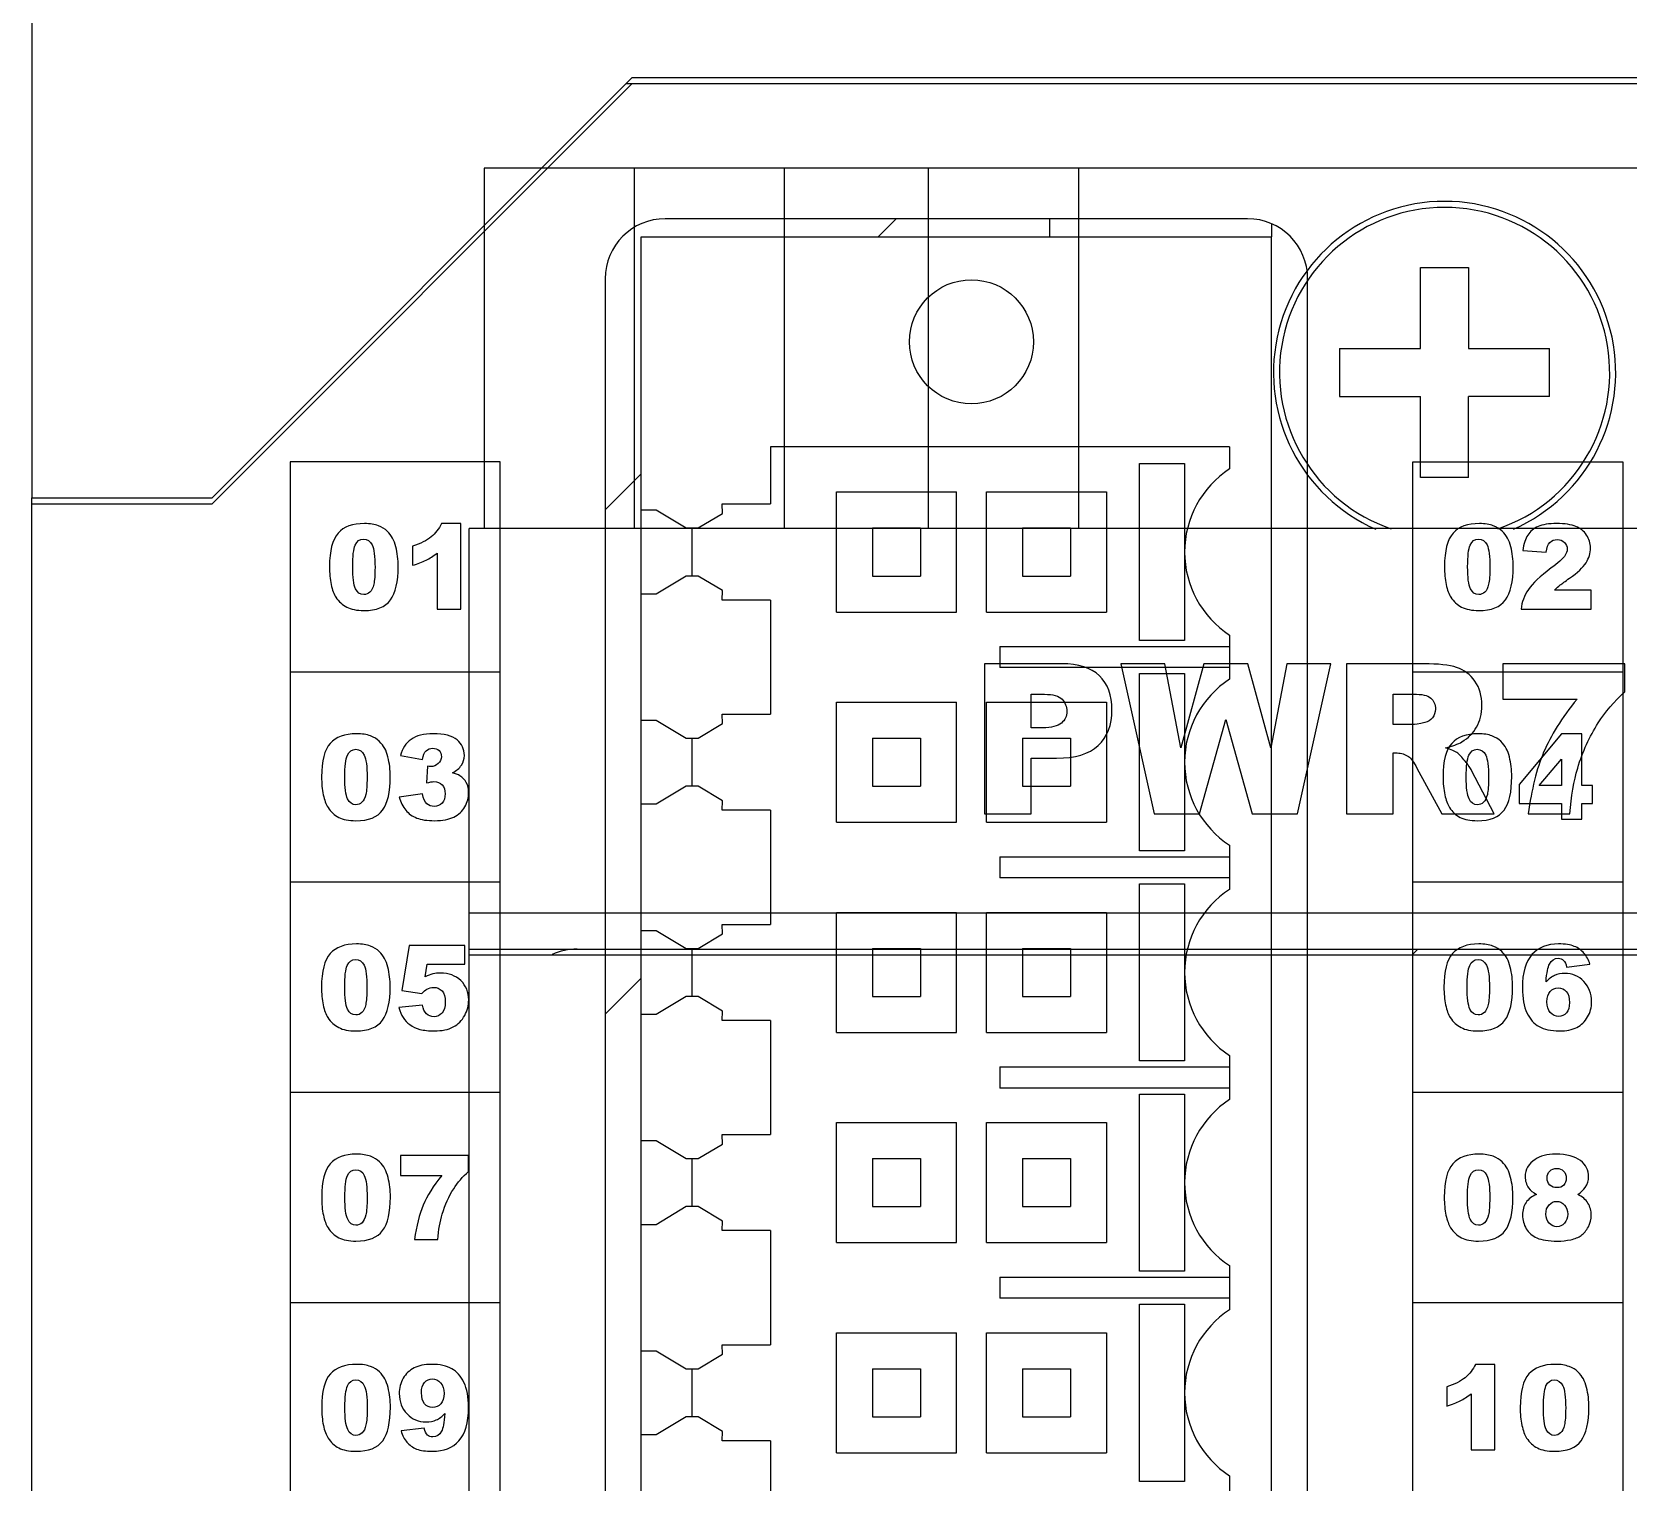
# Model space of a CAD drawing. Header units: millimetres. Extents: x 40 to 426, y -286 to 20.
# Drawn here: x 274.47 to 301.06, y -161.88 to -137.73 of the extents above; entities that cross this region are included whole.
import ezdxf

# ---------------------------------------------------------------- set-up
doc = ezdxf.new("R2010")
doc.units = ezdxf.units.MM
doc.layers.add('02___PRT_ALL_AXES', color=7, linetype='CONTINUOUS')
doc.layers.add('03___PRT_ALL_CURVES', color=7, linetype='CONTINUOUS')

# ---------------------------------------------------------------- blocks, each defined once
blk = doc.blocks.new('MOD_DIM780')
at = {"linetype": 'Continuous'}
for p, q in [((105.469, 149.511), (105.469, 124.511)), ((108.469, 124.511), (115.469, 131.511)), ((108.469, 124.411), (115.469, 131.411)), ((115.369, 131.411), (161.069, 131.411)), ((115.469, 131.511), (160.969, 131.511)), ((125.719, 129.161), (116.019, 129.161)), ((119.565, 128.861), (119.865, 129.161)), ((122.419, 129.161), (122.419, 128.861)), ((126.119, 129.077), (126.119, 128.861)), ((115.619, 48.361), (115.619, 128.861)), ((115.619, 128.861), (126.119, 128.861)), ((126.119, 48.361), (126.119, 128.861)), ((115.019, 128.161), (115.019, 48.561)), ((126.719, 48.561), (126.719, 128.161)), ((117.769, 125.361), (117.769, 124.411)), ((125.419, 125.361), (117.769, 125.361)), ((125.419, 125.361), (125.419, 124.994)), ((109.769, 125.111), (109.769, 51.611)), ((113.269, 125.111), (109.769, 125.111)), ((113.269, 51.611), (113.269, 125.111)), ((123.918, 122.136), (123.918, 125.086)), ((123.918, 125.086), (124.669, 125.086)), ((124.669, 125.086), (124.669, 123.615)), ((128.469, 51.611), (128.469, 125.111)), ((128.469, 125.111), (131.969, 125.111)), ((131.969, 125.111), (131.969, 51.611)), ((115.019, 124.315), (115.619, 124.915)), ((105.469, 38.611), (105.469, 124.511)), ((105.469, 124.511), (108.469, 124.511)), ((118.869, 122.611), (118.869, 124.611)), ((118.869, 124.611), (120.869, 124.611)), ((120.869, 122.611), (120.869, 124.611)), ((121.369, 122.611), (121.369, 124.611)), ((121.369, 124.611), (123.369, 124.611)), ((123.369, 124.611), (123.369, 122.611)), ((105.469, 124.411), (108.469, 124.411)), ((115.619, 124.311), (115.869, 124.311)), ((115.869, 124.311), (116.369, 124.011)), ((116.566, 124.011), (116.97, 124.253)), ((116.97, 124.253), (116.969, 124.411)), ((116.969, 124.411), (117.769, 124.411)), ((112.612, 124.085), (112.29, 124.085)), ((112.612, 122.661), (112.612, 124.085)), ((116.369, 124.011), (116.566, 124.011)), ((116.469, 123.211), (116.469, 124.011)), ((119.469, 124.011), (119.469, 123.211)), ((119.469, 124.011), (120.269, 124.011)), ((120.269, 124.011), (120.269, 123.211)), ((121.969, 124.011), (121.969, 123.211)), ((121.969, 124.011), (122.769, 124.011)), ((122.769, 124.011), (122.769, 123.211)), ((111.81, 123.709), (111.81, 123.39)), ((130.302, 123.638), (130.692, 123.606)), ((112.219, 123.594), (112.219, 122.661)), ((124.669, 123.607), (124.669, 122.136)), ((116.369, 123.211), (115.869, 122.91)), ((116.566, 123.211), (116.369, 123.211)), ((116.97, 122.968), (116.566, 123.211)), ((119.469, 123.211), (120.269, 123.211)), ((121.969, 123.211), (122.769, 123.211)), ((115.869, 122.91), (115.619, 122.91)), ((116.969, 122.811), (116.97, 122.968)), ((131.441, 122.978), (130.833, 122.978)), ((131.441, 122.661), (131.441, 122.978)), ((112.219, 122.661), (112.612, 122.661)), ((117.769, 122.811), (116.969, 122.811)), ((117.769, 122.811), (117.769, 120.911)), ((118.869, 122.611), (120.869, 122.611)), ((121.369, 122.611), (123.369, 122.611)), ((130.274, 122.661), (131.441, 122.661)), ((121.594, 122.036), (121.594, 121.686)), ((121.594, 122.036), (125.419, 122.036)), ((124.669, 122.136), (123.918, 122.136)), ((125.419, 122.228), (125.419, 121.494)), ((113.269, 121.611), (109.769, 121.611)), ((125.419, 121.686), (121.594, 121.686)), ((123.918, 118.636), (123.918, 121.586)), ((123.918, 121.586), (124.669, 121.586)), ((124.669, 121.586), (124.669, 120.115)), ((131.969, 121.611), (128.469, 121.611)), ((118.869, 119.111), (118.869, 121.111)), ((118.869, 121.111), (120.869, 121.111)), ((120.869, 119.111), (120.869, 121.111)), ((121.369, 119.111), (121.369, 121.111)), ((121.369, 121.111), (123.369, 121.111)), ((123.369, 121.111), (123.369, 119.111)), ((115.619, 120.811), (115.869, 120.811)), ((115.869, 120.811), (116.369, 120.511)), ((116.566, 120.511), (116.97, 120.753)), ((116.97, 120.753), (116.969, 120.911)), ((116.969, 120.911), (117.769, 120.911)), ((116.369, 120.511), (116.566, 120.511)), ((116.469, 119.711), (116.469, 120.511)), ((119.469, 120.511), (119.469, 119.711)), ((119.469, 120.511), (120.269, 120.511)), ((120.269, 120.511), (120.269, 119.711)), ((121.969, 120.511), (121.969, 119.711)), ((121.969, 120.511), (122.769, 120.511)), ((122.769, 120.511), (122.769, 119.711)), ((130.948, 120.585), (130.24, 119.742)), ((131.287, 120.585), (130.948, 120.585)), ((131.287, 119.724), (131.287, 120.585)), ((111.609, 120.222), (111.976, 120.156)), ((112.06, 120.043), (112.04, 119.765)), ((124.669, 120.107), (124.669, 118.636)), ((130.573, 119.724), (130.948, 120.164)), ((130.948, 120.164), (130.948, 119.724)), ((116.369, 119.711), (115.869, 119.41)), ((116.566, 119.711), (116.369, 119.711)), ((116.97, 119.468), (116.566, 119.711)), ((119.469, 119.711), (120.269, 119.711)), ((121.969, 119.711), (122.769, 119.711)), ((130.24, 119.742), (130.24, 119.422)), ((130.948, 119.724), (130.573, 119.724)), ((131.463, 119.724), (131.287, 119.724)), ((131.463, 119.422), (131.463, 119.724)), ((111.976, 119.582), (111.588, 119.53)), ((115.869, 119.41), (115.619, 119.41)), ((116.969, 119.311), (116.97, 119.468)), ((130.24, 119.422), (130.948, 119.422)), ((130.948, 119.422), (130.948, 119.161)), ((131.287, 119.161), (131.287, 119.422)), ((131.287, 119.422), (131.463, 119.422)), ((117.769, 119.311), (116.969, 119.311)), ((117.769, 119.311), (117.769, 117.411)), ((118.869, 119.111), (120.869, 119.111)), ((121.369, 119.111), (123.369, 119.111)), ((130.948, 119.161), (131.287, 119.161)), ((124.669, 118.636), (123.918, 118.636)), ((125.419, 118.728), (125.419, 117.994)), ((121.594, 118.536), (121.594, 118.186)), ((121.594, 118.536), (125.419, 118.536)), ((113.269, 118.111), (109.769, 118.111)), ((125.419, 118.186), (121.594, 118.186)), ((123.918, 115.136), (123.918, 118.086)), ((123.918, 118.086), (124.669, 118.086)), ((124.669, 118.086), (124.669, 116.615)), ((131.969, 118.111), (128.469, 118.111)), ((118.869, 115.611), (118.869, 117.611)), ((118.869, 117.611), (120.869, 117.611)), ((120.869, 115.611), (120.869, 117.611)), ((121.369, 115.611), (121.369, 117.611)), ((121.369, 117.611), (123.369, 117.611)), ((123.369, 117.611), (123.369, 115.611)), ((115.619, 117.311), (115.869, 117.311)), ((115.869, 117.311), (116.369, 117.011)), ((116.566, 117.011), (116.97, 117.253)), ((116.97, 117.253), (116.969, 117.411)), ((116.969, 117.411), (117.769, 117.411)), ((111.755, 117.061), (111.632, 116.308)), ((112.679, 117.061), (111.755, 117.061)), ((112.679, 116.75), (112.679, 117.061)), ((116.369, 117.011), (116.566, 117.011)), ((116.469, 116.211), (116.469, 117.011)), ((119.469, 117.011), (119.469, 116.211)), ((119.469, 117.011), (120.269, 117.011)), ((120.269, 117.011), (120.269, 116.211)), ((121.969, 117.011), (121.969, 116.211)), ((121.969, 117.011), (122.769, 117.011)), ((122.769, 117.011), (122.769, 116.211)), ((112.02, 116.54), (112.053, 116.75)), ((112.053, 116.75), (112.679, 116.75)), ((131.033, 116.698), (131.42, 116.746)), ((115.019, 115.914), (115.619, 116.514)), ((124.669, 116.607), (124.669, 115.136)), ((111.632, 116.308), (111.963, 116.26)), ((116.369, 116.211), (115.869, 115.91)), ((116.566, 116.211), (116.369, 116.211)), ((116.97, 115.968), (116.566, 116.211)), ((119.469, 116.211), (120.269, 116.211)), ((121.969, 116.211), (122.769, 116.211)), ((111.975, 116.067), (111.581, 116.024)), ((116.969, 115.811), (116.97, 115.968)), ((115.869, 115.91), (115.619, 115.91)), ((117.769, 115.811), (116.969, 115.811)), ((117.769, 115.811), (117.769, 113.911)), ((118.869, 115.611), (120.869, 115.611)), ((121.369, 115.611), (123.369, 115.611)), ((124.669, 115.136), (123.918, 115.136)), ((125.419, 115.228), (125.419, 114.494)), ((121.594, 115.036), (121.594, 114.686)), ((121.594, 115.036), (125.419, 115.036)), ((113.269, 114.611), (109.769, 114.611)), ((125.419, 114.686), (121.594, 114.686)), ((131.969, 114.611), (128.469, 114.611)), ((123.918, 111.636), (123.918, 114.586)), ((123.918, 114.586), (124.669, 114.586)), ((124.669, 114.586), (124.669, 113.115)), ((118.869, 112.111), (118.869, 114.111)), ((118.869, 114.111), (120.869, 114.111)), ((120.869, 112.111), (120.869, 114.111)), ((121.369, 112.111), (121.369, 114.111)), ((121.369, 114.111), (123.369, 114.111)), ((123.369, 114.111), (123.369, 112.111)), ((115.619, 113.811), (115.869, 113.811)), ((115.869, 113.811), (116.369, 113.511)), ((116.97, 113.753), (116.969, 113.911)), ((116.969, 113.911), (117.769, 113.911)), ((111.607, 113.561), (111.607, 113.232)), ((112.743, 113.561), (111.607, 113.561)), ((112.743, 113.298), (112.743, 113.561)), ((116.566, 113.511), (116.97, 113.753)), ((116.369, 113.511), (116.566, 113.511)), ((116.469, 112.711), (116.469, 113.511)), ((119.469, 113.511), (119.469, 112.711)), ((119.469, 113.511), (120.269, 113.511)), ((120.269, 113.511), (120.269, 112.711)), ((121.969, 113.511), (121.969, 112.711)), ((121.969, 113.511), (122.769, 113.511)), ((122.769, 113.511), (122.769, 112.711)), ((111.607, 113.232), (112.298, 113.232)), ((124.669, 113.107), (124.669, 111.636)), ((116.369, 112.711), (115.869, 112.41)), ((116.566, 112.711), (116.369, 112.711)), ((116.97, 112.468), (116.566, 112.711)), ((116.969, 112.311), (116.97, 112.468)), ((119.469, 112.711), (120.269, 112.711)), ((121.969, 112.711), (122.769, 112.711)), ((115.869, 112.41), (115.619, 112.41)), ((117.769, 112.311), (116.969, 112.311)), ((117.769, 112.311), (117.769, 110.411)), ((111.843, 112.161), (112.231, 112.161)), ((118.869, 112.111), (120.869, 112.111)), ((121.369, 112.111), (123.369, 112.111)), ((125.419, 111.728), (125.419, 110.994)), ((121.594, 111.536), (121.594, 111.186)), ((121.594, 111.536), (125.419, 111.536)), ((124.669, 111.636), (123.918, 111.636)), ((125.419, 111.186), (121.594, 111.186)), ((113.269, 111.111), (109.769, 111.111)), ((123.918, 108.136), (123.918, 111.086)), ((123.918, 111.086), (124.669, 111.086)), ((124.669, 111.086), (124.669, 109.615)), ((131.969, 111.111), (128.469, 111.111)), ((118.869, 108.611), (118.869, 110.611)), ((118.869, 110.611), (120.869, 110.611)), ((120.869, 108.611), (120.869, 110.611)), ((121.369, 108.611), (121.369, 110.611)), ((121.369, 110.611), (123.369, 110.611)), ((123.369, 110.611), (123.369, 108.611)), ((116.97, 110.253), (116.969, 110.411)), ((116.969, 110.411), (117.769, 110.411)), ((115.619, 110.311), (115.869, 110.311)), ((115.869, 110.311), (116.369, 110.011)), ((116.566, 110.011), (116.97, 110.253)), ((129.837, 110.085), (129.515, 110.085)), ((129.837, 108.661), (129.837, 110.085)), ((116.369, 110.011), (116.566, 110.011)), ((116.469, 109.211), (116.469, 110.011)), ((119.469, 110.011), (119.469, 109.211)), ((119.469, 110.011), (120.269, 110.011)), ((120.269, 110.011), (120.269, 109.211)), ((121.969, 110.011), (121.969, 109.211)), ((121.969, 110.011), (122.769, 110.011)), ((122.769, 110.011), (122.769, 109.211)), ((124.669, 109.607), (124.669, 108.136)), ((129.035, 109.709), (129.035, 109.39)), ((129.443, 109.594), (129.443, 108.661)), ((112.005, 109.024), (111.618, 108.975)), ((116.369, 109.211), (115.869, 108.91)), ((116.566, 109.211), (116.369, 109.211)), ((116.97, 108.968), (116.566, 109.211)), ((119.469, 109.211), (120.269, 109.211)), ((121.969, 109.211), (122.769, 109.211)), ((115.869, 108.91), (115.619, 108.91)), ((116.969, 108.811), (116.97, 108.968)), ((117.769, 108.811), (116.969, 108.811)), ((117.769, 108.811), (117.769, 106.911)), ((118.869, 108.611), (120.869, 108.611)), ((121.369, 108.611), (123.369, 108.611)), ((129.443, 108.661), (129.837, 108.661)), ((125.419, 108.228), (125.419, 107.494)), ((124.669, 108.136), (123.918, 108.136))]:
    blk.add_line(p, q, dxfattribs=at)
blk.add_circle((121.119, 127.111), 1.033, dxfattribs=at)
for centre, radius, start, end in [((116.019, 128.161), 1, 90, 180), ((125.719, 128.161), 1, 0, 90), ((126.319, 123.611), 1.65, 123.0557, 236.9443), ((126.319, 120.111), 1.65, 123.0557, 236.9443), ((126.319, 116.611), 1.65, 123.0557, 236.9443), ((126.319, 113.111), 1.65, 123.0557, 236.9443), ((130.879, 113.208), 1.071, 270.0061, 282.0044), ((126.319, 109.611), 1.65, 123.0557, 236.9443)]:
    blk.add_arc(centre, radius, start, end, dxfattribs=at)
for points in [[(110.57, 123.925), (110.474, 123.818), (110.426, 123.632), (110.426, 123.366)], [(111.008, 124.085), (110.811, 124.085), (110.665, 124.031), (110.57, 123.925)], [(111.24, 124.049), (111.179, 124.072), (111.101, 124.085), (111.008, 124.085)], [(111.388, 123.959), (111.35, 123.996), (111.3, 124.026), (111.24, 124.049)], [(111.478, 123.841), (111.456, 123.882), (111.426, 123.921), (111.388, 123.959)], [(112.29, 124.085), (112.248, 123.997), (112.191, 123.922), (112.119, 123.863)], [(129.141, 123.925), (129.046, 123.818), (128.998, 123.632), (128.998, 123.366)], [(129.579, 124.085), (129.383, 124.085), (129.237, 124.031), (129.141, 123.925)], [(129.811, 124.049), (129.75, 124.072), (129.673, 124.085), (129.579, 124.085)], [(129.959, 123.959), (129.921, 123.996), (129.872, 124.026), (129.811, 124.049)], [(130.049, 123.841), (130.027, 123.882), (129.998, 123.921), (129.959, 123.959)], [(130.558, 124.035), (130.484, 124.002), (130.426, 123.955), (130.386, 123.894)], [(130.867, 124.085), (130.735, 124.085), (130.633, 124.067), (130.558, 124.035)], [(131.186, 124.037), (131.109, 124.068), (131.003, 124.085), (130.867, 124.085)], [(131.365, 123.894), (131.321, 123.959), (131.262, 124.006), (131.186, 124.037)], [(110.812, 123.365), (110.812, 123.541), (110.826, 123.662), (110.855, 123.727)], [(110.855, 123.727), (110.884, 123.792), (110.93, 123.826), (110.994, 123.826)], [(110.994, 123.826), (111.057, 123.826), (111.104, 123.793), (111.136, 123.729)], [(111.136, 123.729), (111.167, 123.665), (111.184, 123.54), (111.184, 123.355)], [(111.531, 123.698), (111.518, 123.752), (111.5, 123.8), (111.478, 123.841)], [(111.57, 123.371), (111.57, 123.484), (111.557, 123.593), (111.531, 123.698)], [(112.119, 123.863), (112.045, 123.803), (111.942, 123.751), (111.81, 123.709)], [(129.384, 123.365), (129.384, 123.541), (129.398, 123.662), (129.427, 123.727)], [(129.427, 123.727), (129.455, 123.792), (129.501, 123.826), (129.566, 123.826)], [(129.566, 123.826), (129.629, 123.826), (129.676, 123.793), (129.707, 123.729)], [(129.707, 123.729), (129.739, 123.665), (129.755, 123.54), (129.755, 123.355)], [(130.103, 123.698), (130.089, 123.752), (130.071, 123.8), (130.049, 123.841)], [(130.142, 123.371), (130.142, 123.484), (130.129, 123.593), (130.103, 123.698)], [(130.386, 123.894), (130.345, 123.832), (130.318, 123.747), (130.302, 123.638)], [(130.692, 123.606), (130.702, 123.684), (130.723, 123.74), (130.755, 123.771)], [(130.755, 123.771), (130.786, 123.802), (130.828, 123.818), (130.877, 123.818)], [(130.877, 123.818), (130.925, 123.818), (130.964, 123.803), (130.996, 123.772)], [(131.043, 123.663), (131.043, 123.623), (131.027, 123.582), (130.995, 123.539)], [(130.996, 123.772), (131.027, 123.742), (131.043, 123.705), (131.043, 123.663)], [(131.356, 123.432), (131.405, 123.51), (131.431, 123.591), (131.431, 123.677)], [(131.431, 123.677), (131.431, 123.757), (131.409, 123.829), (131.365, 123.894)], [(110.426, 123.366), (110.426, 123.258), (110.435, 123.159), (110.454, 123.069)], [(110.859, 123), (110.827, 123.065), (110.812, 123.187), (110.812, 123.365)], [(111.442, 122.813), (111.527, 122.931), (111.57, 123.117), (111.57, 123.371)], [(111.81, 123.39), (111.9, 123.417), (111.974, 123.446), (112.034, 123.476)], [(112.034, 123.476), (112.093, 123.506), (112.155, 123.545), (112.219, 123.594)], [(128.998, 123.366), (128.998, 123.258), (129.006, 123.159), (129.026, 123.069)], [(129.43, 123), (129.399, 123.065), (129.384, 123.187), (129.384, 123.365)], [(130.013, 122.813), (130.099, 122.931), (130.142, 123.117), (130.142, 123.371)], [(130.995, 123.539), (130.963, 123.494), (130.891, 123.429), (130.777, 123.345)], [(131.083, 123.177), (131.215, 123.269), (131.306, 123.354), (131.356, 123.432)], [(111.184, 123.355), (111.184, 123.228), (111.176, 123.134), (111.163, 123.075)], [(129.755, 123.355), (129.755, 123.228), (129.747, 123.134), (129.734, 123.075)], [(130.777, 123.345), (130.59, 123.207), (130.463, 123.087), (130.395, 122.985)], [(130.926, 123.062), (130.953, 123.084), (131.005, 123.122), (131.083, 123.177)], [(110.454, 123.069), (110.473, 122.98), (110.499, 122.91), (110.532, 122.858)], [(110.532, 122.858), (110.579, 122.786), (110.639, 122.73), (110.712, 122.693)], [(110.996, 122.902), (110.936, 122.902), (110.89, 122.935), (110.859, 123)], [(111.099, 122.943), (111.07, 122.916), (111.036, 122.902), (110.996, 122.902)], [(111.163, 123.075), (111.149, 123.015), (111.127, 122.971), (111.099, 122.943)], [(129.026, 123.069), (129.045, 122.98), (129.07, 122.91), (129.104, 122.858)], [(129.104, 122.858), (129.151, 122.786), (129.211, 122.73), (129.283, 122.693)], [(129.568, 122.902), (129.508, 122.902), (129.462, 122.935), (129.43, 123)], [(129.67, 122.943), (129.641, 122.916), (129.607, 122.902), (129.568, 122.902)], [(129.734, 123.075), (129.721, 123.015), (129.699, 122.971), (129.67, 122.943)], [(130.395, 122.985), (130.327, 122.884), (130.287, 122.775), (130.274, 122.661)], [(130.833, 122.978), (130.869, 123.012), (130.899, 123.041), (130.926, 123.062)], [(110.712, 122.693), (110.784, 122.656), (110.879, 122.637), (110.997, 122.637)], [(110.997, 122.637), (111.207, 122.637), (111.355, 122.695), (111.442, 122.813)], [(129.283, 122.693), (129.356, 122.656), (129.45, 122.637), (129.569, 122.637)], [(129.569, 122.637), (129.779, 122.637), (129.927, 122.695), (130.013, 122.813)], [(110.876, 120.585), (110.679, 120.585), (110.533, 120.531), (110.438, 120.425)], [(111.108, 120.549), (111.047, 120.572), (110.97, 120.585), (110.876, 120.585)], [(111.256, 120.459), (111.218, 120.496), (111.168, 120.526), (111.108, 120.549)], [(111.346, 120.341), (111.324, 120.382), (111.294, 120.421), (111.256, 120.459)], [(111.784, 120.491), (111.697, 120.428), (111.639, 120.338), (111.609, 120.222)], [(112.154, 120.585), (111.994, 120.585), (111.871, 120.553), (111.784, 120.491)], [(112.55, 120.482), (112.468, 120.55), (112.336, 120.585), (112.154, 120.585)], [(112.672, 120.225), (112.672, 120.329), (112.631, 120.414), (112.55, 120.482)], [(129.557, 120.585), (129.36, 120.585), (129.214, 120.531), (129.119, 120.425)], [(129.789, 120.549), (129.728, 120.572), (129.651, 120.585), (129.557, 120.585)], [(129.937, 120.459), (129.899, 120.496), (129.849, 120.526), (129.789, 120.549)], [(130.027, 120.341), (130.005, 120.382), (129.975, 120.421), (129.937, 120.459)], [(110.438, 120.425), (110.342, 120.318), (110.294, 120.132), (110.294, 119.866)], [(110.68, 119.865), (110.68, 120.041), (110.695, 120.162), (110.723, 120.227)], [(110.723, 120.227), (110.752, 120.292), (110.798, 120.326), (110.863, 120.326)], [(110.863, 120.326), (110.926, 120.326), (110.973, 120.293), (111.004, 120.229)], [(111.004, 120.229), (111.036, 120.165), (111.052, 120.04), (111.052, 119.855)], [(111.399, 120.198), (111.386, 120.252), (111.368, 120.3), (111.346, 120.341)], [(111.439, 119.871), (111.439, 119.984), (111.425, 120.093), (111.399, 120.198)], [(111.976, 120.156), (111.986, 120.225), (112.006, 120.273), (112.034, 120.301)], [(112.034, 120.301), (112.063, 120.329), (112.1, 120.343), (112.146, 120.343)], [(112.146, 120.343), (112.19, 120.343), (112.225, 120.33), (112.251, 120.304)], [(112.289, 120.203), (112.289, 120.158), (112.272, 120.119), (112.238, 120.087)], [(112.251, 120.304), (112.276, 120.279), (112.289, 120.245), (112.289, 120.203)], [(112.623, 120.061), (112.655, 120.11), (112.672, 120.164), (112.672, 120.225)], [(129.119, 120.425), (129.023, 120.318), (128.975, 120.132), (128.975, 119.866)], [(129.361, 119.865), (129.361, 120.041), (129.376, 120.162), (129.404, 120.227)], [(129.404, 120.227), (129.433, 120.292), (129.479, 120.326), (129.544, 120.326)], [(129.544, 120.326), (129.607, 120.326), (129.653, 120.293), (129.685, 120.229)], [(129.685, 120.229), (129.716, 120.165), (129.733, 120.04), (129.733, 119.855)], [(130.08, 120.198), (130.067, 120.252), (130.049, 120.3), (130.027, 120.341)], [(130.119, 119.871), (130.119, 119.984), (130.106, 120.093), (130.08, 120.198)], [(112.111, 120.038), (112.098, 120.038), (112.081, 120.039), (112.06, 120.043)], [(112.238, 120.087), (112.203, 120.055), (112.161, 120.038), (112.111, 120.038)], [(112.473, 119.932), (112.54, 119.969), (112.589, 120.012), (112.623, 120.061)], [(112.597, 119.885), (112.568, 119.903), (112.526, 119.919), (112.473, 119.932)], [(110.294, 119.866), (110.294, 119.758), (110.303, 119.659), (110.322, 119.569)], [(110.727, 119.5), (110.696, 119.565), (110.68, 119.687), (110.68, 119.865)], [(111.052, 119.855), (111.052, 119.728), (111.044, 119.634), (111.031, 119.575)], [(111.31, 119.313), (111.396, 119.431), (111.439, 119.617), (111.439, 119.871)], [(112.04, 119.765), (112.094, 119.78), (112.136, 119.788), (112.166, 119.788)], [(112.166, 119.788), (112.224, 119.788), (112.268, 119.77), (112.302, 119.734)], [(112.302, 119.734), (112.335, 119.698), (112.352, 119.649), (112.352, 119.584)], [(112.705, 119.772), (112.679, 119.819), (112.643, 119.857), (112.597, 119.885)], [(112.744, 119.605), (112.744, 119.67), (112.731, 119.725), (112.705, 119.772)], [(128.975, 119.866), (128.975, 119.758), (128.984, 119.659), (129.003, 119.569)], [(129.408, 119.5), (129.376, 119.565), (129.361, 119.687), (129.361, 119.865)], [(129.733, 119.855), (129.733, 119.728), (129.725, 119.634), (129.712, 119.575)], [(129.991, 119.313), (130.076, 119.431), (130.119, 119.617), (130.119, 119.871)], [(110.322, 119.569), (110.341, 119.48), (110.367, 119.41), (110.401, 119.358)], [(110.865, 119.402), (110.804, 119.402), (110.759, 119.435), (110.727, 119.5)], [(110.967, 119.443), (110.938, 119.416), (110.904, 119.402), (110.865, 119.402)], [(111.031, 119.575), (111.017, 119.515), (110.995, 119.471), (110.967, 119.443)], [(111.588, 119.53), (111.612, 119.442), (111.649, 119.37), (111.696, 119.313)], [(112.047, 119.419), (112.014, 119.449), (111.991, 119.504), (111.976, 119.582)], [(112.17, 119.374), (112.12, 119.374), (112.079, 119.388), (112.047, 119.419)], [(112.3, 119.431), (112.266, 119.393), (112.222, 119.374), (112.17, 119.374)], [(112.352, 119.584), (112.352, 119.52), (112.334, 119.469), (112.3, 119.431)], [(112.68, 119.37), (112.722, 119.444), (112.744, 119.523), (112.744, 119.605)], [(129.003, 119.569), (129.022, 119.48), (129.048, 119.41), (129.082, 119.358)], [(129.545, 119.402), (129.485, 119.402), (129.439, 119.435), (129.408, 119.5)], [(129.648, 119.443), (129.619, 119.416), (129.585, 119.402), (129.545, 119.402)], [(129.712, 119.575), (129.698, 119.515), (129.676, 119.471), (129.648, 119.443)], [(110.401, 119.358), (110.447, 119.286), (110.507, 119.23), (110.58, 119.193)], [(110.58, 119.193), (110.653, 119.156), (110.747, 119.137), (110.866, 119.137)], [(110.866, 119.137), (111.076, 119.137), (111.224, 119.195), (111.31, 119.313)], [(111.696, 119.313), (111.744, 119.255), (111.804, 119.211), (111.878, 119.182)], [(111.878, 119.182), (111.951, 119.152), (112.052, 119.137), (112.18, 119.137)], [(112.18, 119.137), (112.309, 119.137), (112.415, 119.158), (112.496, 119.197)], [(112.496, 119.197), (112.576, 119.237), (112.637, 119.295), (112.68, 119.37)], [(129.082, 119.358), (129.128, 119.286), (129.188, 119.23), (129.261, 119.193)], [(129.261, 119.193), (129.333, 119.156), (129.428, 119.137), (129.546, 119.137)], [(129.546, 119.137), (129.757, 119.137), (129.905, 119.195), (129.991, 119.313)], [(110.875, 117.085), (110.678, 117.085), (110.532, 117.031), (110.437, 116.925)], [(111.107, 117.049), (111.046, 117.072), (110.968, 117.085), (110.875, 117.085)], [(111.255, 116.959), (111.217, 116.996), (111.167, 117.026), (111.107, 117.049)], [(129.571, 117.085), (129.374, 117.085), (129.228, 117.031), (129.133, 116.925)], [(129.803, 117.049), (129.742, 117.072), (129.664, 117.085), (129.571, 117.085)], [(129.951, 116.959), (129.913, 116.996), (129.863, 117.026), (129.803, 117.049)], [(130.897, 117.085), (130.708, 117.085), (130.561, 117.025), (130.455, 116.908)], [(131.161, 117.045), (131.096, 117.071), (131.008, 117.085), (130.897, 117.085)], [(131.322, 116.932), (131.279, 116.982), (131.226, 117.02), (131.161, 117.045)], [(110.437, 116.925), (110.341, 116.818), (110.293, 116.632), (110.293, 116.366)], [(110.679, 116.365), (110.679, 116.541), (110.693, 116.662), (110.722, 116.727)], [(110.722, 116.727), (110.75, 116.792), (110.796, 116.826), (110.861, 116.826)], [(110.861, 116.826), (110.924, 116.826), (110.971, 116.793), (111.003, 116.729)], [(111.003, 116.729), (111.034, 116.665), (111.05, 116.54), (111.05, 116.355)], [(111.344, 116.841), (111.323, 116.882), (111.293, 116.921), (111.255, 116.959)], [(111.398, 116.698), (111.385, 116.752), (111.366, 116.8), (111.344, 116.841)], [(129.133, 116.925), (129.037, 116.818), (128.989, 116.632), (128.989, 116.366)], [(129.375, 116.365), (129.375, 116.541), (129.389, 116.662), (129.418, 116.727)], [(129.418, 116.727), (129.447, 116.792), (129.492, 116.826), (129.557, 116.826)], [(129.557, 116.826), (129.62, 116.826), (129.667, 116.793), (129.699, 116.729)], [(129.699, 116.729), (129.73, 116.665), (129.747, 116.54), (129.747, 116.355)], [(130.041, 116.841), (130.019, 116.882), (129.989, 116.921), (129.951, 116.959)], [(130.094, 116.698), (130.081, 116.752), (130.063, 116.8), (130.041, 116.841)], [(130.455, 116.908), (130.348, 116.79), (130.296, 116.605), (130.296, 116.353)], [(130.69, 116.456), (130.701, 116.606), (130.721, 116.704), (130.746, 116.751)], [(130.746, 116.751), (130.781, 116.813), (130.83, 116.846), (130.893, 116.846)], [(130.893, 116.846), (130.928, 116.846), (130.957, 116.834), (130.981, 116.812)], [(130.981, 116.812), (131.005, 116.789), (131.022, 116.751), (131.033, 116.698)], [(131.42, 116.746), (131.397, 116.82), (131.364, 116.883), (131.322, 116.932)], [(111.437, 116.371), (111.437, 116.484), (111.424, 116.593), (111.398, 116.698)], [(112.148, 116.586), (112.106, 116.576), (112.063, 116.56), (112.02, 116.54)], [(112.274, 116.601), (112.232, 116.601), (112.19, 116.596), (112.148, 116.586)], [(112.614, 116.474), (112.527, 116.558), (112.413, 116.601), (112.274, 116.601)], [(112.745, 116.154), (112.745, 116.282), (112.701, 116.389), (112.614, 116.474)], [(130.133, 116.371), (130.133, 116.484), (130.12, 116.593), (130.094, 116.698)], [(130.833, 116.56), (130.784, 116.537), (130.736, 116.503), (130.69, 116.456)], [(131.003, 116.595), (130.938, 116.595), (130.882, 116.583), (130.833, 116.56)], [(131.319, 116.461), (131.233, 116.55), (131.127, 116.595), (131.003, 116.595)], [(131.449, 116.122), (131.449, 116.259), (131.405, 116.371), (131.319, 116.461)], [(110.293, 116.366), (110.293, 116.258), (110.302, 116.159), (110.321, 116.069)], [(110.726, 116), (110.694, 116.065), (110.679, 116.187), (110.679, 116.365)], [(111.05, 116.355), (111.05, 116.228), (111.043, 116.134), (111.029, 116.075)], [(111.308, 115.813), (111.394, 115.931), (111.437, 116.117), (111.437, 116.371)], [(111.963, 116.26), (111.994, 116.295), (112.023, 116.32), (112.049, 116.333)], [(112.049, 116.333), (112.084, 116.351), (112.12, 116.361), (112.158, 116.361)], [(112.158, 116.361), (112.217, 116.361), (112.264, 116.341), (112.3, 116.302)], [(112.3, 116.302), (112.336, 116.263), (112.354, 116.202), (112.354, 116.119)], [(128.989, 116.366), (128.989, 116.258), (128.998, 116.159), (129.017, 116.069)], [(129.422, 116), (129.39, 116.065), (129.375, 116.187), (129.375, 116.365)], [(129.747, 116.355), (129.747, 116.228), (129.739, 116.134), (129.726, 116.075)], [(130.005, 115.813), (130.09, 115.931), (130.133, 116.117), (130.133, 116.371)], [(130.296, 116.353), (130.296, 116.18), (130.32, 116.042), (130.371, 115.937)], [(130.703, 116.122), (130.703, 116.196), (130.722, 116.254), (130.758, 116.294)], [(130.758, 116.294), (130.794, 116.334), (130.84, 116.354), (130.894, 116.354)], [(130.894, 116.354), (130.947, 116.354), (130.991, 116.333), (131.027, 116.292)], [(131.027, 116.292), (131.062, 116.25), (131.081, 116.19), (131.081, 116.111)], [(110.321, 116.069), (110.34, 115.98), (110.366, 115.91), (110.399, 115.858)], [(110.863, 115.902), (110.803, 115.902), (110.757, 115.935), (110.726, 116)], [(110.965, 115.943), (110.937, 115.916), (110.902, 115.902), (110.863, 115.902)], [(111.029, 116.075), (111.016, 116.015), (110.994, 115.971), (110.965, 115.943)], [(111.581, 116.024), (111.6, 115.958), (111.624, 115.903), (111.653, 115.859)], [(112.041, 115.922), (112.006, 115.955), (111.984, 116.004), (111.975, 116.067)], [(112.167, 115.874), (112.118, 115.874), (112.076, 115.89), (112.041, 115.922)], [(112.3, 115.935), (112.265, 115.894), (112.22, 115.874), (112.167, 115.874)], [(112.354, 116.119), (112.354, 116.037), (112.336, 115.976), (112.3, 115.935)], [(112.678, 115.894), (112.723, 115.977), (112.745, 116.064), (112.745, 116.154)], [(129.017, 116.069), (129.036, 115.98), (129.062, 115.91), (129.095, 115.858)], [(129.559, 115.902), (129.499, 115.902), (129.453, 115.935), (129.422, 116)], [(129.662, 115.943), (129.633, 115.916), (129.598, 115.902), (129.559, 115.902)], [(129.726, 116.075), (129.712, 116.015), (129.69, 115.971), (129.662, 115.943)], [(130.371, 115.937), (130.422, 115.832), (130.489, 115.756), (130.574, 115.708)], [(130.761, 115.943), (130.723, 115.986), (130.703, 116.046), (130.703, 116.122)], [(130.901, 115.879), (130.846, 115.879), (130.799, 115.9), (130.761, 115.943)], [(131.029, 115.937), (130.995, 115.898), (130.952, 115.879), (130.901, 115.879)], [(131.081, 116.111), (131.081, 116.034), (131.063, 115.976), (131.029, 115.937)], [(131.383, 115.869), (131.427, 115.945), (131.449, 116.029), (131.449, 116.122)], [(110.399, 115.858), (110.446, 115.786), (110.506, 115.73), (110.579, 115.693)], [(110.579, 115.693), (110.651, 115.656), (110.746, 115.637), (110.864, 115.637)], [(110.864, 115.637), (111.074, 115.637), (111.222, 115.695), (111.308, 115.813)], [(111.653, 115.859), (111.682, 115.815), (111.719, 115.775), (111.765, 115.741)], [(111.765, 115.741), (111.81, 115.707), (111.867, 115.68), (111.933, 115.663)], [(111.933, 115.663), (111.999, 115.646), (112.078, 115.637), (112.171, 115.637)], [(112.171, 115.637), (112.298, 115.637), (112.404, 115.659), (112.487, 115.703)], [(112.487, 115.703), (112.569, 115.747), (112.633, 115.81), (112.678, 115.894)], [(129.095, 115.858), (129.142, 115.786), (129.202, 115.73), (129.275, 115.693)], [(129.275, 115.693), (129.347, 115.656), (129.442, 115.637), (129.56, 115.637)], [(129.56, 115.637), (129.77, 115.637), (129.918, 115.695), (130.005, 115.813)], [(130.574, 115.708), (130.659, 115.661), (130.771, 115.637), (130.912, 115.637)], [(130.912, 115.637), (131.028, 115.637), (131.125, 115.657), (131.202, 115.695)], [(131.202, 115.695), (131.279, 115.734), (131.339, 115.792), (131.383, 115.869)], [(110.877, 113.585), (110.681, 113.585), (110.535, 113.531), (110.439, 113.425)], [(111.109, 113.549), (111.048, 113.572), (110.971, 113.585), (110.877, 113.585)], [(111.258, 113.459), (111.219, 113.496), (111.17, 113.526), (111.109, 113.549)], [(129.577, 113.585), (129.38, 113.585), (129.234, 113.531), (129.138, 113.425)], [(129.809, 113.549), (129.747, 113.572), (129.67, 113.585), (129.577, 113.585)], [(129.957, 113.459), (129.918, 113.496), (129.869, 113.526), (129.809, 113.549)], [(130.849, 113.585), (130.707, 113.585), (130.594, 113.556), (130.508, 113.498)], [(131.263, 113.477), (131.173, 113.548), (131.036, 113.585), (130.849, 113.585)], [(110.439, 113.425), (110.344, 113.318), (110.296, 113.132), (110.296, 112.866)], [(110.725, 113.227), (110.753, 113.292), (110.799, 113.326), (110.864, 113.326)], [(110.864, 113.326), (110.927, 113.326), (110.974, 113.293), (111.005, 113.229)], [(111.347, 113.341), (111.325, 113.382), (111.296, 113.421), (111.258, 113.459)], [(111.401, 113.198), (111.387, 113.252), (111.369, 113.3), (111.347, 113.341)], [(112.495, 113.009), (112.561, 113.112), (112.643, 113.208), (112.743, 113.298)], [(129.138, 113.425), (129.043, 113.318), (128.995, 113.132), (128.995, 112.866)], [(129.424, 113.227), (129.452, 113.292), (129.498, 113.326), (129.563, 113.326)], [(129.563, 113.326), (129.626, 113.326), (129.673, 113.293), (129.704, 113.229)], [(130.046, 113.341), (130.024, 113.382), (129.995, 113.421), (129.957, 113.459)], [(130.1, 113.198), (130.086, 113.252), (130.068, 113.3), (130.046, 113.341)], [(130.508, 113.498), (130.397, 113.424), (130.342, 113.328), (130.342, 113.211)], [(130.708, 113.188), (130.708, 113.235), (130.723, 113.273), (130.752, 113.303)], [(130.752, 113.303), (130.782, 113.332), (130.82, 113.348), (130.868, 113.348)], [(130.868, 113.348), (130.914, 113.348), (130.952, 113.332), (130.982, 113.302)], [(130.982, 113.302), (131.012, 113.271), (131.027, 113.232), (131.027, 113.184)], [(131.398, 113.208), (131.398, 113.316), (131.353, 113.406), (131.263, 113.477)], [(110.682, 112.865), (110.682, 113.041), (110.696, 113.162), (110.725, 113.227)], [(111.005, 113.229), (111.037, 113.165), (111.053, 113.04), (111.053, 112.855)], [(111.44, 112.871), (111.44, 112.984), (111.427, 113.093), (111.401, 113.198)], [(112.298, 113.232), (112.156, 113.056), (112.052, 112.89), (111.987, 112.736)], [(112.304, 112.588), (112.351, 112.742), (112.415, 112.883), (112.495, 113.009)], [(129.381, 112.865), (129.381, 113.041), (129.395, 113.162), (129.424, 113.227)], [(129.704, 113.229), (129.736, 113.165), (129.752, 113.04), (129.752, 112.855)], [(130.139, 112.871), (130.139, 112.984), (130.126, 113.093), (130.1, 113.198)], [(130.342, 113.211), (130.342, 113.14), (130.362, 113.077), (130.4, 113.022)], [(130.4, 113.022), (130.427, 112.982), (130.472, 112.946), (130.533, 112.913)], [(130.753, 113.071), (130.723, 113.1), (130.708, 113.14), (130.708, 113.188)], [(130.874, 113.027), (130.824, 113.027), (130.784, 113.041), (130.753, 113.071)], [(130.984, 113.071), (130.956, 113.041), (130.918, 113.027), (130.874, 113.027)], [(131.027, 113.184), (131.027, 113.138), (131.013, 113.099), (130.984, 113.071)], [(131.218, 112.913), (131.275, 112.951), (131.317, 112.991), (131.344, 113.032)], [(131.344, 113.032), (131.38, 113.086), (131.398, 113.145), (131.398, 113.208)], [(110.296, 112.866), (110.296, 112.758), (110.304, 112.659), (110.324, 112.569)], [(110.729, 112.5), (110.697, 112.565), (110.682, 112.687), (110.682, 112.865)], [(111.053, 112.855), (111.053, 112.728), (111.046, 112.634), (111.032, 112.575)], [(111.311, 112.313), (111.397, 112.431), (111.44, 112.617), (111.44, 112.871)], [(111.987, 112.736), (111.921, 112.581), (111.874, 112.389), (111.843, 112.161)], [(128.995, 112.866), (128.995, 112.758), (129.004, 112.659), (129.023, 112.569)], [(129.428, 112.5), (129.396, 112.565), (129.381, 112.687), (129.381, 112.865)], [(129.752, 112.855), (129.752, 112.728), (129.745, 112.634), (129.731, 112.575)], [(130.01, 112.313), (130.096, 112.431), (130.139, 112.617), (130.139, 112.871)], [(130.357, 112.78), (130.319, 112.723), (130.299, 112.654), (130.299, 112.572)], [(130.533, 112.913), (130.453, 112.882), (130.395, 112.838), (130.357, 112.78)], [(130.687, 112.586), (130.687, 112.651), (130.704, 112.702), (130.741, 112.74)], [(130.741, 112.74), (130.777, 112.779), (130.819, 112.798), (130.868, 112.798)], [(130.868, 112.798), (130.916, 112.798), (130.959, 112.778), (130.996, 112.738)], [(130.996, 112.738), (131.034, 112.698), (131.053, 112.648), (131.053, 112.587)], [(131.387, 112.769), (131.35, 112.828), (131.294, 112.877), (131.218, 112.913)], [(131.444, 112.57), (131.444, 112.643), (131.424, 112.709), (131.387, 112.769)], [(110.324, 112.569), (110.343, 112.48), (110.368, 112.41), (110.402, 112.358)], [(110.866, 112.402), (110.806, 112.402), (110.76, 112.435), (110.729, 112.5)], [(111.032, 112.575), (111.019, 112.515), (110.997, 112.471), (110.968, 112.443)], [(112.231, 112.161), (112.243, 112.325), (112.268, 112.467), (112.304, 112.588)], [(129.023, 112.569), (129.042, 112.48), (129.068, 112.41), (129.101, 112.358)], [(129.565, 112.402), (129.505, 112.402), (129.459, 112.435), (129.428, 112.5)], [(129.731, 112.575), (129.718, 112.515), (129.696, 112.471), (129.667, 112.443)], [(130.299, 112.572), (130.299, 112.488), (130.32, 112.412), (130.36, 112.344)], [(130.743, 112.434), (130.705, 112.473), (130.687, 112.524), (130.687, 112.586)], [(131.053, 112.587), (131.053, 112.525), (131.034, 112.475), (130.997, 112.435)], [(131.395, 112.374), (131.427, 112.435), (131.444, 112.5), (131.444, 112.57)], [(110.402, 112.358), (110.449, 112.286), (110.509, 112.23), (110.581, 112.193)], [(110.968, 112.443), (110.94, 112.416), (110.905, 112.402), (110.866, 112.402)], [(110.867, 112.137), (111.077, 112.137), (111.225, 112.195), (111.311, 112.313)], [(129.101, 112.358), (129.148, 112.286), (129.208, 112.23), (129.28, 112.193)], [(129.667, 112.443), (129.639, 112.416), (129.604, 112.402), (129.565, 112.402)], [(129.566, 112.137), (129.776, 112.137), (129.924, 112.195), (130.01, 112.313)], [(130.36, 112.344), (130.401, 112.275), (130.461, 112.224), (130.539, 112.189)], [(130.872, 112.376), (130.824, 112.376), (130.781, 112.395), (130.743, 112.434)], [(130.997, 112.435), (130.96, 112.395), (130.918, 112.376), (130.872, 112.376)], [(131.102, 112.16), (131.171, 112.175), (131.23, 112.2), (131.277, 112.233)], [(131.277, 112.233), (131.323, 112.266), (131.362, 112.313), (131.395, 112.374)], [(110.581, 112.193), (110.654, 112.156), (110.749, 112.137), (110.867, 112.137)], [(129.28, 112.193), (129.353, 112.156), (129.448, 112.137), (129.566, 112.137)], [(130.539, 112.189), (130.617, 112.155), (130.73, 112.137), (130.879, 112.137)], [(110.878, 110.085), (110.681, 110.085), (110.535, 110.031), (110.44, 109.925)], [(111.11, 110.049), (111.049, 110.072), (110.972, 110.085), (110.878, 110.085)], [(112.126, 110.085), (112.01, 110.085), (111.912, 110.065), (111.836, 110.026)], [(112.463, 110.012), (112.378, 110.06), (112.266, 110.085), (112.126, 110.085)], [(129.515, 110.085), (129.473, 109.997), (129.416, 109.922), (129.343, 109.863)], [(130.841, 110.085), (130.645, 110.085), (130.499, 110.031), (130.403, 109.925)], [(131.073, 110.049), (131.012, 110.072), (130.935, 110.085), (130.841, 110.085)], [(110.44, 109.925), (110.344, 109.818), (110.296, 109.632), (110.296, 109.366)], [(110.725, 109.727), (110.754, 109.792), (110.8, 109.826), (110.865, 109.826)], [(110.865, 109.826), (110.928, 109.826), (110.974, 109.793), (111.006, 109.729)], [(111.258, 109.959), (111.22, 109.996), (111.17, 110.026), (111.11, 110.049)], [(111.348, 109.841), (111.326, 109.882), (111.296, 109.921), (111.258, 109.959)], [(111.401, 109.698), (111.388, 109.752), (111.37, 109.8), (111.348, 109.841)], [(111.654, 109.853), (111.61, 109.776), (111.588, 109.691), (111.588, 109.598)], [(111.836, 110.026), (111.758, 109.986), (111.698, 109.929), (111.654, 109.853)], [(112.009, 109.784), (112.043, 109.822), (112.086, 109.842), (112.138, 109.842)], [(112.138, 109.842), (112.192, 109.842), (112.239, 109.82), (112.277, 109.777)], [(112.666, 109.783), (112.615, 109.888), (112.547, 109.964), (112.463, 110.012)], [(129.343, 109.863), (129.27, 109.803), (129.166, 109.751), (129.035, 109.709)], [(130.403, 109.925), (130.308, 109.818), (130.26, 109.632), (130.26, 109.366)], [(130.689, 109.727), (130.717, 109.792), (130.763, 109.826), (130.828, 109.826)], [(130.828, 109.826), (130.891, 109.826), (130.938, 109.793), (130.969, 109.729)], [(131.221, 109.959), (131.183, 109.996), (131.134, 110.026), (131.073, 110.049)], [(131.311, 109.841), (131.289, 109.882), (131.26, 109.921), (131.221, 109.959)], [(131.365, 109.698), (131.351, 109.752), (131.333, 109.8), (131.311, 109.841)], [(110.682, 109.365), (110.682, 109.541), (110.697, 109.662), (110.725, 109.727)], [(111.006, 109.729), (111.037, 109.665), (111.054, 109.54), (111.054, 109.355)], [(111.44, 109.371), (111.44, 109.484), (111.427, 109.593), (111.401, 109.698)], [(111.588, 109.598), (111.588, 109.462), (111.631, 109.349), (111.717, 109.26)], [(111.958, 109.609), (111.958, 109.686), (111.974, 109.745), (112.009, 109.784)], [(112.01, 109.429), (111.975, 109.471), (111.958, 109.531), (111.958, 109.609)], [(112.277, 109.777), (112.315, 109.734), (112.334, 109.675), (112.334, 109.599)], [(112.334, 109.599), (112.334, 109.525), (112.316, 109.468), (112.28, 109.428)], [(112.742, 109.368), (112.742, 109.54), (112.716, 109.678), (112.666, 109.783)], [(129.258, 109.476), (129.317, 109.506), (129.379, 109.545), (129.443, 109.594)], [(130.646, 109.365), (130.646, 109.541), (130.66, 109.662), (130.689, 109.727)], [(130.969, 109.729), (131.001, 109.665), (131.017, 109.54), (131.017, 109.355)], [(131.404, 109.371), (131.404, 109.484), (131.391, 109.593), (131.365, 109.698)], [(110.296, 109.366), (110.296, 109.258), (110.305, 109.159), (110.324, 109.069)], [(110.729, 109), (110.697, 109.065), (110.682, 109.187), (110.682, 109.365)], [(111.054, 109.355), (111.054, 109.228), (111.046, 109.134), (111.033, 109.075)], [(111.312, 108.813), (111.397, 108.931), (111.44, 109.117), (111.44, 109.371)], [(112.143, 109.367), (112.09, 109.367), (112.046, 109.387), (112.01, 109.429)], [(112.28, 109.428), (112.244, 109.387), (112.198, 109.367), (112.143, 109.367)], [(112.582, 108.813), (112.689, 108.93), (112.742, 109.115), (112.742, 109.368)], [(129.035, 109.39), (129.124, 109.417), (129.199, 109.446), (129.258, 109.476)], [(130.26, 109.366), (130.26, 109.258), (130.268, 109.159), (130.288, 109.069)], [(130.692, 109), (130.661, 109.065), (130.646, 109.187), (130.646, 109.365)], [(131.017, 109.355), (131.017, 109.228), (131.009, 109.134), (130.996, 109.075)], [(131.275, 108.813), (131.361, 108.931), (131.404, 109.117), (131.404, 109.371)], [(110.324, 109.069), (110.343, 108.98), (110.369, 108.91), (110.403, 108.858)], [(111.033, 109.075), (111.019, 109.015), (110.997, 108.971), (110.969, 108.943)], [(111.717, 109.26), (111.803, 109.171), (111.909, 109.127), (112.035, 109.127)], [(112.056, 108.908), (112.032, 108.931), (112.014, 108.969), (112.005, 109.024)], [(112.035, 109.127), (112.099, 109.127), (112.156, 109.137), (112.205, 109.16)], [(112.205, 109.16), (112.254, 109.182), (112.302, 109.217), (112.349, 109.265)], [(112.349, 109.265), (112.335, 109.114), (112.316, 109.016), (112.291, 108.97)], [(130.288, 109.069), (130.307, 108.98), (130.332, 108.91), (130.366, 108.858)], [(130.996, 109.075), (130.983, 109.015), (130.961, 108.971), (130.932, 108.943)], [(110.403, 108.858), (110.449, 108.786), (110.509, 108.73), (110.582, 108.693)], [(110.867, 108.902), (110.806, 108.902), (110.76, 108.935), (110.729, 109)], [(110.969, 108.943), (110.94, 108.916), (110.906, 108.902), (110.867, 108.902)], [(110.867, 108.637), (111.078, 108.637), (111.226, 108.695), (111.312, 108.813)], [(111.618, 108.975), (111.641, 108.9), (111.673, 108.838), (111.716, 108.788)], [(111.716, 108.788), (111.758, 108.739), (111.812, 108.701), (111.877, 108.675)], [(112.145, 108.876), (112.11, 108.876), (112.08, 108.886), (112.056, 108.908)], [(112.14, 108.637), (112.329, 108.637), (112.476, 108.695), (112.582, 108.813)], [(112.291, 108.97), (112.256, 108.907), (112.207, 108.876), (112.145, 108.876)], [(130.366, 108.858), (130.413, 108.786), (130.473, 108.73), (130.545, 108.693)], [(130.83, 108.902), (130.77, 108.902), (130.724, 108.935), (130.692, 109)], [(130.932, 108.943), (130.903, 108.916), (130.869, 108.902), (130.83, 108.902)], [(130.831, 108.637), (131.041, 108.637), (131.189, 108.695), (131.275, 108.813)], [(110.582, 108.693), (110.654, 108.656), (110.749, 108.637), (110.867, 108.637)], [(111.877, 108.675), (111.941, 108.65), (112.029, 108.637), (112.14, 108.637)], [(130.545, 108.693), (130.618, 108.656), (130.712, 108.637), (130.831, 108.637)]]:
    blk.add_open_spline(points, degree=3, dxfattribs=at)
blk = doc.blocks.new('MOD_PWR750')
at = {"color": 7, "linetype": 'Continuous'}
for p, q in [((0, 130), (0, 124)), ((15.6, 127), (15.6, 128.35)), ((15.6, 128.35), (16.4, 128.35)), ((16.4, 128.35), (16.4, 127)), ((14.25, 127), (14.25, 126.2)), ((14.25, 127), (15.6, 127)), ((16.4, 127), (17.75, 127)), ((17.75, 126.2), (17.75, 127)), ((14.25, 126.2), (15.6, 126.2)), ((15.6, 124.85), (15.6, 126.2)), ((16.4, 124.85), (16.4, 126.2)), ((17.75, 126.2), (16.4, 126.2)), ((16.4, 124.85), (15.6, 124.85)), ((-0.25, 6), (-0.25, 124)), ((32.25, 124), (-0.25, 124)), ((32.25, 117.6), (-0.25, 117.6)), ((-0.25, 117), (32.25, 117)), ((32.25, 116.9), (-0.25, 116.9))]:
    blk.add_line(p, q, dxfattribs=at)
at = {"color": 2, "linetype": 'Continuous'}
blk.add_line((15.455, 116.9), (15.555, 117), dxfattribs=at)
at = {"color": 7, "linetype": 'Continuous'}
for centre, radius, start, end in [((16, 126.6), 2.85, 293.7203, 246.2797), ((16, 126.6), 2.75, 288.8396, 251.1604), ((1.55, 116), 1, 90, 114.4508)]:
    blk.add_arc(centre, radius, start, end, dxfattribs=at)
at = {"layer": '02___PRT_ALL_AXES', "color": 7, "linetype": 'Continuous'}
for p, q in [((32, 130), (0, 130)), ((2.5, 130), (2.5, 124)), ((5, 130), (5, 124)), ((7.4, 130), (7.4, 124)), ((9.9, 130), (9.9, 124))]:
    blk.add_line(p, q, dxfattribs=at)
at = {"layer": '03___PRT_ALL_CURVES', "color": 4, "linetype": 'Continuous'}
for p, q in [((8.338, 121.75), (8.338, 119.25)), ((9.622, 121.75), (8.338, 121.75)), ((10.606, 121.75), (11.162, 119.25)), ((11.339, 121.75), (10.606, 121.75)), ((11.604, 120.35), (11.339, 121.75)), ((11.989, 121.75), (11.604, 120.35)), ((12.721, 121.75), (11.989, 121.75)), ((13.108, 120.352), (12.721, 121.75)), ((13.372, 121.75), (13.108, 120.352)), ((14.104, 121.75), (13.372, 121.75)), ((13.551, 119.25), (14.104, 121.75)), ((14.366, 121.75), (14.366, 119.25)), ((15.654, 121.75), (14.366, 121.75)), ((16.972, 121.75), (16.972, 121.163)), ((19, 121.75), (16.972, 121.75)), ((19, 121.281), (19, 121.75)), ((9.114, 120.684), (9.114, 121.242)), ((9.114, 121.242), (9.334, 121.242)), ((15.142, 120.737), (15.142, 121.245)), ((15.142, 121.245), (15.482, 121.245)), ((16.972, 121.163), (18.207, 121.163)), ((11.919, 119.25), (12.356, 120.824)), ((12.356, 120.824), (12.794, 119.25)), ((15.468, 120.737), (15.142, 120.737)), ((9.303, 120.684), (9.114, 120.684)), ((9.114, 119.25), (9.114, 120.178)), ((9.114, 120.178), (9.537, 120.178)), ((15.142, 119.25), (15.142, 120.265)), ((15.142, 120.265), (15.21, 120.265)), ((15.54, 120.014), (15.952, 119.25)), ((16.825, 119.25), (16.45, 119.973)), ((8.338, 119.25), (9.114, 119.25)), ((11.162, 119.25), (11.919, 119.25)), ((12.794, 119.25), (13.551, 119.25)), ((14.366, 119.25), (15.142, 119.25)), ((15.952, 119.25), (16.825, 119.25)), ((17.393, 119.25), (18.086, 119.25))]:
    blk.add_line(p, q, dxfattribs=at)
for points in [[(10.25, 121.55), (10.11, 121.683), (9.902, 121.75), (9.622, 121.75)], [(10.459, 120.983), (10.459, 121.228), (10.389, 121.417), (10.25, 121.55)], [(16.201, 121.689), (16.075, 121.73), (15.893, 121.75), (15.654, 121.75)], [(16.506, 121.46), (16.428, 121.571), (16.327, 121.648), (16.201, 121.689)], [(9.334, 121.242), (9.477, 121.242), (9.576, 121.215), (9.628, 121.16)], [(15.482, 121.245), (15.621, 121.245), (15.719, 121.223), (15.769, 121.18)], [(16.622, 121.056), (16.622, 121.215), (16.583, 121.349), (16.506, 121.46)], [(18.558, 120.764), (18.676, 120.948), (18.822, 121.121), (19, 121.281)], [(9.628, 121.16), (9.68, 121.105), (9.707, 121.039), (9.707, 120.96)], [(10.231, 120.39), (10.383, 120.532), (10.459, 120.73), (10.459, 120.983)], [(15.769, 121.18), (15.821, 121.136), (15.847, 121.075), (15.847, 120.995)], [(15.847, 120.995), (15.847, 120.94), (15.829, 120.891), (15.797, 120.849)], [(16.533, 120.696), (16.592, 120.797), (16.622, 120.916), (16.622, 121.056)], [(18.207, 121.163), (17.953, 120.848), (17.767, 120.553), (17.65, 120.277)], [(9.617, 120.761), (9.556, 120.71), (9.452, 120.684), (9.303, 120.684)], [(9.707, 120.96), (9.707, 120.879), (9.677, 120.812), (9.617, 120.761)], [(15.673, 120.77), (15.57, 120.747), (15.502, 120.737), (15.468, 120.737)], [(15.797, 120.849), (15.765, 120.807), (15.724, 120.781), (15.673, 120.77)], [(18.217, 120.013), (18.3, 120.289), (18.415, 120.539), (18.558, 120.764)], [(16.017, 120.353), (16.133, 120.379), (16.223, 120.411), (16.289, 120.451)], [(16.289, 120.451), (16.392, 120.514), (16.474, 120.595), (16.533, 120.696)], [(9.537, 120.178), (9.847, 120.178), (10.079, 120.248), (10.231, 120.39)], [(15.21, 120.265), (15.28, 120.265), (15.343, 120.244), (15.399, 120.205)], [(15.399, 120.205), (15.441, 120.176), (15.486, 120.113), (15.54, 120.014)], [(16.219, 120.26), (16.177, 120.29), (16.109, 120.321), (16.017, 120.353)], [(16.343, 120.128), (16.288, 120.196), (16.247, 120.239), (16.219, 120.26)], [(17.65, 120.277), (17.533, 120), (17.448, 119.658), (17.393, 119.25)], [(16.45, 119.973), (16.431, 120.011), (16.396, 120.062), (16.343, 120.128)], [(18.086, 119.25), (18.108, 119.543), (18.152, 119.797), (18.217, 120.013)]]:
    blk.add_open_spline(points, degree=3, dxfattribs=at)

msp = doc.modelspace()

# ---------------------------------------------------------------- block references
for name, p in [('MOD_DIM780', (169, -270)), ('MOD_PWR750', (282, -270))]:
    msp.add_blockref(name, p)

doc.saveas('drawing.dxf')
